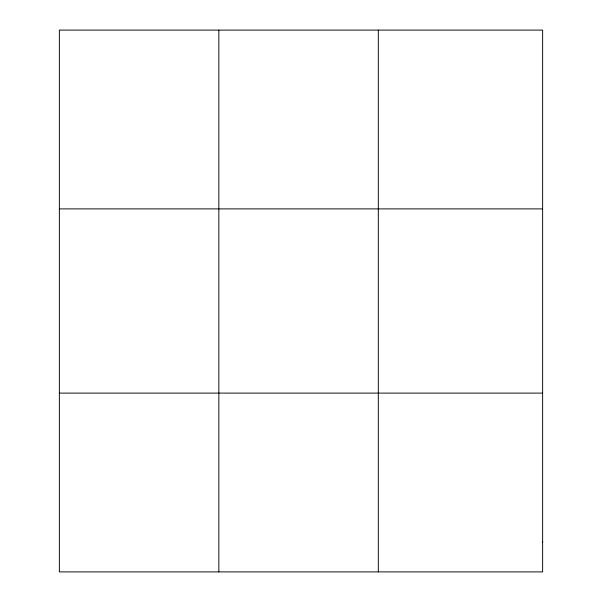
<?xml version="1.0" encoding="UTF-8"?>
<svg xmlns="http://www.w3.org/2000/svg" width="602" height="602" viewBox="0 0 602 602"><rect width="100%" height="100%" fill="white"/><g stroke="black" fill="none" stroke-linecap="round" stroke-linejoin="round"><path stroke-width="0.9" d="M218.842 30.1L218.842 571.9M378.319 30.1L378.319 571.9M59.365 208.894L542.635 208.894M59.365 393.106L542.635 393.106M542.635 542.101L542.635 571.9L59.365 571.9L59.365 30.1L542.635 30.1L542.635 542.101"/></g></svg>
